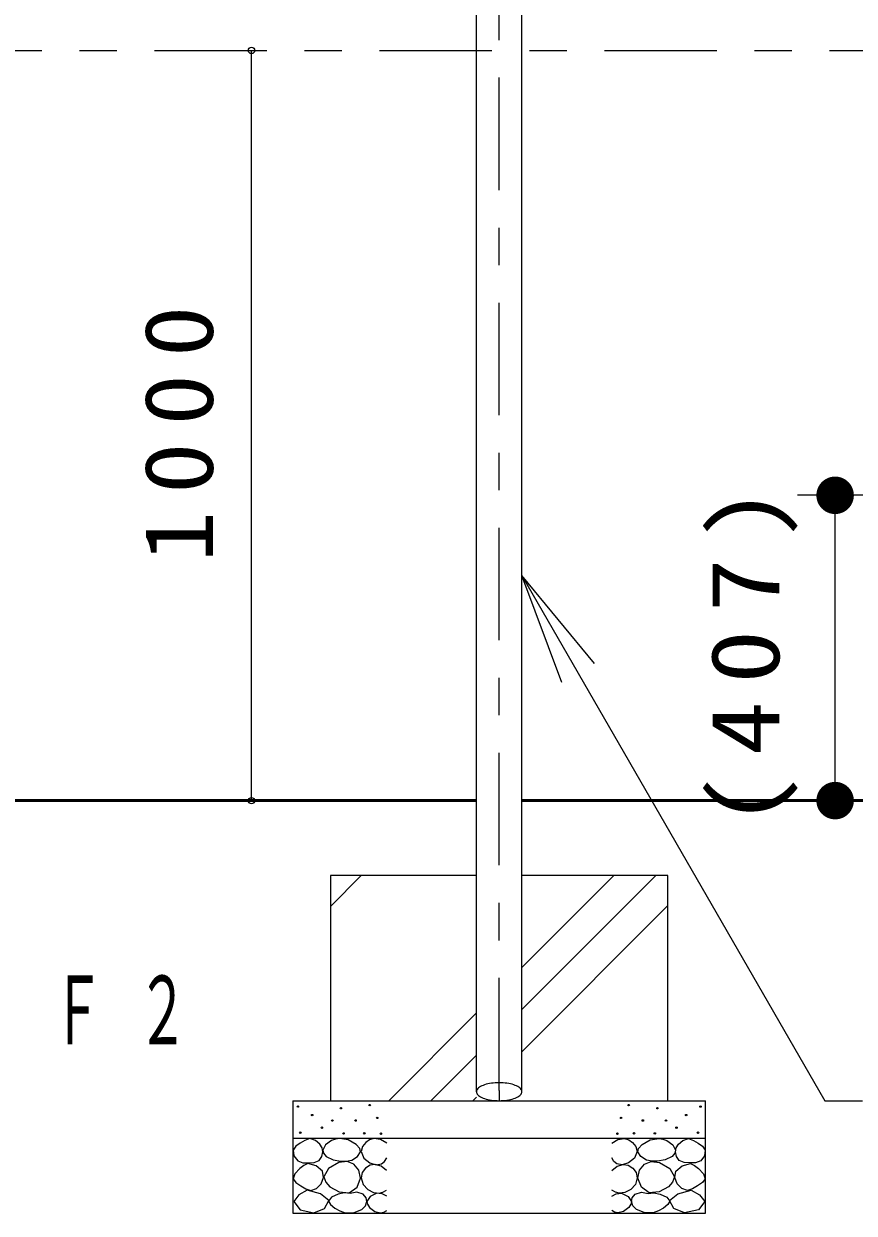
# Model space of a CAD drawing. Units: millimetres on the paper, scale 1:50. Extents: x 200 to 813, y 141 to 438.
# Drawn here: x 277.68 to 299.83, y 196.86 to 228.57 of the extents above; entities that cross this region are included whole.
import ezdxf

# ---------------------------------------------------------------- set-up
doc = ezdxf.new("R2010")
doc.units = ezdxf.units.MM
doc.linetypes.add('USER2', pattern=[6, 3, -1, 1, -1])
doc.layers.add('線', color=2, linetype='Continuous', lineweight=25)
doc.layers.add('補助', color=2, linetype='Continuous', lineweight=13)
doc.styles.add('ＭＳ ゴシック', font='')
doc.styles.get('ＭＳ ゴシック').set_extended_font_data('MS Gothic')

# ---------------------------------------------------------------- blocks, each defined once
blk = doc.blocks.new('dimension_origin')
at = {"color": 0, "linetype": 'Continuous', "lineweight": -2}
blk.add_circle((0, 0), 1.25, dxfattribs=at)
blk = doc.blocks.new('filled_dot')
at = {"color": 0, "linetype": 'Continuous', "lineweight": -2, "const_width": 1.25}
blk.add_lwpolyline([(-0.625, 0, 1), (0.625, 0, 1)], format="xyb", close=True, dxfattribs=at)

msp = doc.modelspace()

# ---------------------------------------------------------------- linework, layer by layer
at = {"layer": '線', "color": 1, "linetype": 'USER2', "lineweight": 13}
for p, q in [((290.361, 200.133), (290.361, 259.123)), ((251.167, 227.858), (327.174, 227.858)), ((290.361, 200.133), (290.361, 199.858))]:
    msp.add_line(p, q, dxfattribs=at)
at = {"layer": '線', "color": 7}
for p, q in [((289.756, 200.097), (289.756, 255.509)), ((290.966, 200.097), (290.966, 255.509)), ((285.861, 205.858), (285.861, 199.858)), ((289.756, 205.858), (285.861, 205.858)), ((294.861, 205.858), (290.966, 205.858)), ((294.861, 199.858), (294.861, 205.858)), ((289.756, 200.097), (289.756, 200.133)), ((290.966, 200.097), (290.966, 200.133)), ((284.861, 199.858), (284.861, 196.858)), ((284.861, 199.858), (295.861, 199.858)), ((295.861, 196.858), (295.861, 199.858)), ((284.861, 198.858), (295.861, 198.858)), ((284.861, 196.858), (295.861, 196.858))]:
    msp.add_line(p, q, dxfattribs=at)
at = {"layer": '線', "color": 7, "lineweight": 13}
for p, q in [((303.221, 215.998), (298.32, 215.998)), ((299.32, 207.858), (299.32, 215.998)), ((290.966, 203.408), (293.415, 205.858)), ((290.966, 202.286), (294.538, 205.858)), ((290.966, 201.163), (294.861, 205.058))]:
    msp.add_line(p, q, dxfattribs=at)
at = {"layer": '線', "color": 7, "lineweight": 50}
for p, q in [((289.756, 207.858), (247.641, 207.858)), ((330.701, 207.858), (290.966, 207.858))]:
    msp.add_line(p, q, dxfattribs=at)
at = {"layer": '線', "color": 7}
msp.add_lwpolyline([(290.966, 200.097), (290.963, 200.118), (290.957, 200.139), (290.945, 200.159), (290.929, 200.179), (290.909, 200.199), (290.885, 200.217), (290.856, 200.235), (290.824, 200.251), (290.789, 200.267), (290.75, 200.281), (290.708, 200.294), (290.663, 200.305), (290.616, 200.314), (290.568, 200.322), (290.517, 200.329), (290.466, 200.333), (290.413, 200.336), (290.361, 200.337), (290.308, 200.336), (290.256, 200.333), (290.204, 200.329), (290.154, 200.322), (290.105, 200.314), (290.058, 200.305), (290.014, 200.294), (289.972, 200.281), (289.933, 200.267), (289.897, 200.251), (289.865, 200.235), (289.837, 200.217), (289.812, 200.199), (289.792, 200.179), (289.776, 200.159), (289.765, 200.139), (289.758, 200.118), (289.756, 200.097), (289.758, 200.076), (289.765, 200.056), (289.776, 200.035), (289.792, 200.015), (289.812, 199.996), (289.837, 199.978), (289.865, 199.96), (289.897, 199.943), (289.933, 199.928), (289.972, 199.914), (290.014, 199.901), (290.058, 199.89), (290.105, 199.88), (290.154, 199.872), (290.204, 199.866), (290.256, 199.862), (290.308, 199.859), (290.361, 199.858), (290.413, 199.859), (290.466, 199.862), (290.517, 199.866), (290.568, 199.872), (290.616, 199.88), (290.663, 199.89), (290.708, 199.901), (290.75, 199.914), (290.789, 199.928), (290.824, 199.943), (290.856, 199.96), (290.885, 199.978), (290.909, 199.996), (290.929, 200.015), (290.945, 200.035), (290.957, 200.056), (290.963, 200.076)], close=True, dxfattribs=at)
at = {"layer": '補助'}
for p, q in [((283.756, 207.858), (283.756, 227.858)), ((290.966, 213.858), (292.466, 211.26)), ((292.899, 211.51), (290.966, 213.858)), ((292.033, 211.01), (290.966, 213.858)), ((292.466, 211.26), (299.049, 199.858)), ((287.756, 207.858), (282.756, 207.858)), ((285.861, 205.038), (286.68, 205.858)), ((287.415, 199.858), (289.756, 202.198)), ((288.538, 199.858), (289.756, 201.076)), ((289.66, 199.858), (289.756, 199.953)), ((299.049, 199.858), (300.049, 199.858))]:
    msp.add_line(p, q, dxfattribs=at)
for points in [[(285.31, 198.846), (285.18, 198.795), (285.056, 198.726), (284.939, 198.645), (284.866, 198.535), (284.886, 198.384), (284.987, 198.257), (285.124, 198.205), (285.278, 198.2), (285.43, 198.212), (285.557, 198.263), (285.632, 198.369), (285.658, 198.497), (285.641, 198.602), (285.582, 198.7), (285.459, 198.797)], [(286.098, 198.848), (286, 198.835), (285.887, 198.794), (285.728, 198.678), (285.655, 198.54), (285.672, 198.46), (285.747, 198.372), (285.937, 198.277), (286.136, 198.248), (286.283, 198.244), (286.433, 198.275), (286.585, 198.367), (286.66, 198.491), (286.641, 198.584), (286.547, 198.691), (286.333, 198.815)], [(294.623, 198.848), (294.721, 198.835), (294.834, 198.794), (294.994, 198.678), (295.067, 198.54), (295.049, 198.46), (294.975, 198.372), (294.785, 198.277), (294.585, 198.248), (294.438, 198.244), (294.288, 198.275), (294.136, 198.367), (294.061, 198.491), (294.08, 198.584), (294.175, 198.691), (294.388, 198.815)], [(295.412, 198.846), (295.541, 198.795), (295.665, 198.726), (295.782, 198.645), (295.855, 198.535), (295.835, 198.384), (295.735, 198.257), (295.598, 198.205), (295.443, 198.2), (295.291, 198.212), (295.165, 198.263), (295.09, 198.369), (295.063, 198.497), (295.08, 198.602), (295.139, 198.7), (295.262, 198.797)], [(285.844, 197.561), (286.096, 197.424), (286.363, 197.404), (286.569, 197.553), (286.666, 197.788), (286.62, 198.004), (286.482, 198.167), (286.305, 198.235), (286.082, 198.21), (285.807, 198.049), (285.687, 197.831), (285.74, 197.688)], [(294.877, 197.561), (294.626, 197.424), (294.358, 197.404), (294.153, 197.553), (294.056, 197.788), (294.101, 198.004), (294.239, 198.167), (294.416, 198.235), (294.639, 198.21), (294.915, 198.049), (295.034, 197.831), (294.981, 197.688)], [(285.259, 198.187), (285.152, 198.131), (285.044, 198.047), (284.915, 197.911), (284.866, 197.775), (284.939, 197.678), (285.069, 197.591), (285.202, 197.505), (285.335, 197.464), (285.488, 197.513), (285.614, 197.642), (285.676, 197.807), (285.646, 197.978), (285.482, 198.123)], [(295.462, 198.187), (295.569, 198.131), (295.678, 198.047), (295.807, 197.911), (295.855, 197.775), (295.783, 197.678), (295.653, 197.591), (295.52, 197.505), (295.386, 197.464), (295.234, 197.513), (295.108, 197.642), (295.045, 197.807), (295.076, 197.978), (295.239, 198.123)], [(285.243, 197.468), (285.016, 197.348), (284.88, 197.172), (285.05, 196.946), (285.418, 196.864), (285.706, 196.986), (285.814, 197.194), (285.598, 197.376)], [(286.385, 197.385), (286.234, 197.398), (286.071, 197.369), (285.893, 197.288), (285.806, 197.18), (285.86, 197.086), (285.979, 196.996), (286.109, 196.919), (286.255, 196.872), (286.492, 196.876), (286.698, 196.958), (286.792, 197.054), (286.833, 197.169), (286.812, 197.272), (286.731, 197.364), (286.563, 197.415)], [(294.337, 197.385), (294.487, 197.398), (294.65, 197.369), (294.829, 197.288), (294.915, 197.18), (294.861, 197.086), (294.742, 196.996), (294.613, 196.919), (294.466, 196.872), (294.23, 196.876), (294.023, 196.958), (293.929, 197.054), (293.888, 197.169), (293.909, 197.272), (293.991, 197.364), (294.159, 197.415)], [(295.479, 197.468), (295.705, 197.348), (295.841, 197.172), (295.672, 196.946), (295.303, 196.864), (295.016, 196.986), (294.907, 197.194), (295.123, 197.376)]]:
    msp.add_lwpolyline(points, close=True, dxfattribs=at)
for points in [[(287.361, 198.724), (287.192, 198.821), (287.019, 198.851), (286.906, 198.817), (286.803, 198.743), (286.714, 198.637), (286.676, 198.502), (286.75, 198.327), (286.911, 198.198), (287.077, 198.15), (287.221, 198.173), (287.302, 198.24), (287.361, 198.331)], [(293.361, 198.724), (293.529, 198.821), (293.703, 198.851), (293.815, 198.817), (293.918, 198.743), (294.008, 198.637), (294.045, 198.502), (293.972, 198.327), (293.811, 198.198), (293.645, 198.15), (293.5, 198.173), (293.419, 198.24), (293.361, 198.331)], [(287.354, 198.001), (287.212, 198.111), (287.05, 198.16), (286.916, 198.135), (286.797, 198.058), (286.709, 197.943), (286.676, 197.799), (286.73, 197.626), (286.854, 197.488), (287.007, 197.411), (287.158, 197.393), (287.261, 197.422), (287.354, 197.475)], [(293.367, 198.001), (293.51, 198.111), (293.671, 198.16), (293.805, 198.135), (293.925, 198.058), (294.013, 197.943), (294.045, 197.799), (293.992, 197.626), (293.868, 197.488), (293.715, 197.411), (293.564, 197.393), (293.46, 197.422), (293.367, 197.475)], [(287.361, 197.311), (287.24, 197.377), (287.095, 197.393), (286.92, 197.306), (286.835, 197.171), (286.847, 197.098), (286.904, 197.013), (287.048, 196.903), (287.196, 196.867), (287.282, 196.888), (287.361, 196.93)], [(293.361, 197.311), (293.481, 197.377), (293.627, 197.393), (293.801, 197.306), (293.887, 197.171), (293.874, 197.098), (293.817, 197.013), (293.674, 196.903), (293.525, 196.867), (293.44, 196.888), (293.361, 196.93)]]:
    msp.add_lwpolyline(points, dxfattribs=at)
for centre in [(284.993, 199.701), (285.373, 199.473), (286.14, 199.657), (286.909, 199.74), (293.812, 199.74), (294.582, 199.657), (295.348, 199.473), (295.729, 199.701), (285.633, 199.137), (285.912, 199.328), (286.531, 199.329), (287.109, 199.399), (293.612, 199.399), (294.191, 199.329), (294.81, 199.328), (295.089, 199.137), (285.056, 199.004), (286.21, 198.985), (286.763, 198.988), (287.206, 198.977), (293.515, 198.977), (293.958, 198.988), (294.512, 198.985), (295.665, 199.004)]:
    msp.add_circle(centre, 0.02, dxfattribs=at)

# ---------------------------------------------------------------- block references
at = {"layer": '線', "color": 7, "lineweight": 13, "xscale": 0.4, "yscale": 0.4}
for p, rotation in [((299.32, 215.998), 270), ((299.32, 207.858), 90)]:
    msp.add_blockref('filled_dot', p, dxfattribs=dict(at, rotation=rotation))
at = {"layer": '補助', "xscale": 0.0667, "yscale": 0.0667}
for p, rotation in [((283.756, 227.858), 270), ((283.756, 207.858), 90)]:
    msp.add_blockref('dimension_origin', p, dxfattribs=dict(at, rotation=rotation))

# ---------------------------------------------------------------- texts
at = {"layer": '線', "color": 7, "insert": (298.32, 211.928), "char_height": 1.833, "attachment_point": 8, "rotation": 90, "style": 'ＭＳ ゴシック'}
msp.add_mtext('\\T1.33;\\W1.15;(407)', dxfattribs=at)
at = {"layer": '補助', "insert": (282.756, 217.858), "char_height": 1.833, "attachment_point": 8, "rotation": 90, "style": 'ＭＳ ゴシック'}
msp.add_mtext('\\T1.33;\\W1.1;1000', dxfattribs=at)
at = {"layer": '補助', "insert": (278.444, 203.191), "char_height": 1.833, "attachment_point": 1, "style": 'ＭＳ ゴシック'}
msp.add_mtext('\\T1.64;\\W0.55;Ｆ２', dxfattribs=at)

doc.saveas('drawing.dxf')
